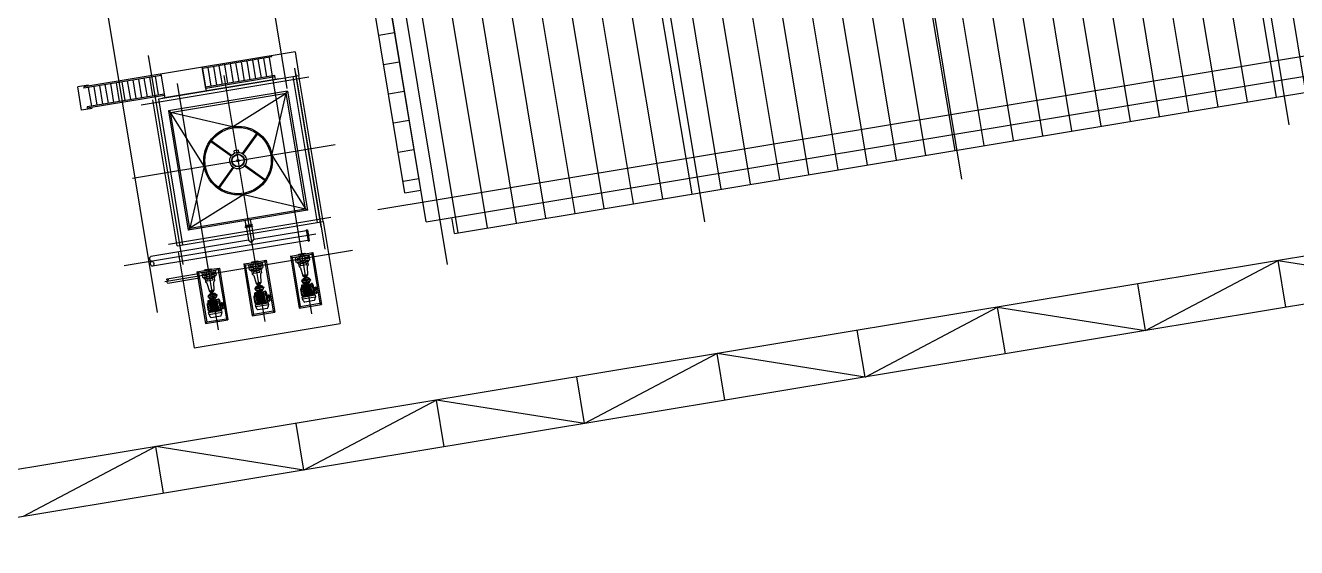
# Model space of a CAD drawing. Header units: millimetres. Extents: x -16232 to 52632, y -3739 to 20678.
# Drawn here: x 20314 to 21050, y 11645 to 11947 of the extents above; entities that cross this region are included whole.
import ezdxf

# ---------------------------------------------------------------- set-up
doc = ezdxf.new("R2010")
doc.units = ezdxf.units.MM
doc.header["$LTSCALE"] = 300
doc.header["$MEASUREMENT"] = 0
doc.layers.add('CINZA-8', color=8, linetype='Continuous')

msp = doc.modelspace()

# ---------------------------------------------------------------- hatches: boundary and pattern name
at = {"layer": 'CINZA-8'}
h = msp.add_hatch(dxfattribs=at)
h.set_pattern_fill('LINE', color=256, scale=5.40113, angle=9.4254, style=0)
h.set_pattern_definition([(9.4254, (21588.958, 13735.794), (-2.80831, 16.91707), [])])
h.paths.add_polyline_path([(20508.214, 12061.748), (20499.073, 12060.23), (20535.019, 11843.692), (20544.16, 11845.209)])

# ---------------------------------------------------------------- linework, layer by layer
for p, q in [((21045.78, 11889.56), (20970.515, 12342.949)), ((21038.416, 11905.721), (20968.768, 12325.275)), ((21055.333, 11908.53), (20985.685, 12328.084)), ((20987.664, 11897.296), (20918.017, 12316.851)), ((21004.581, 11900.105), (20934.934, 12319.659)), ((21021.499, 11902.913), (20951.851, 12322.467)), ((20856.308, 11858.107), (20781.044, 12311.496)), ((20953.83, 11891.68), (20884.182, 12311.234)), ((20970.747, 11894.488), (20901.099, 12314.042)), ((20903.079, 11883.255), (20833.431, 12302.809)), ((20919.996, 11886.063), (20850.348, 12305.617)), ((20936.913, 11888.871), (20867.265, 12308.426)), ((20852.328, 11874.83), (20782.68, 12294.384)), ((20869.245, 11877.638), (20799.597, 12297.192)), ((20886.162, 11880.446), (20816.514, 12300.001)), ((20818.494, 11869.213), (20748.846, 12288.767)), ((20835.411, 11872.022), (20765.763, 12291.576)), ((20465.85, 11910.645), (20403.617, 12285.537)), ((20707.438, 11833.394), (20632.174, 12286.783)), ((20767.742, 11860.788), (20698.095, 12280.343)), ((20784.66, 11863.597), (20715.012, 12283.151)), ((20801.577, 11866.405), (20731.929, 12285.959)), ((20733.908, 11855.172), (20664.26, 12274.726)), ((20750.825, 11857.98), (20681.178, 12277.534)), ((20716.991, 11852.363), (20647.343, 12271.918)), ((20700.074, 11849.555), (20631.944, 12259.969)), ((20390.75, 11780.823), (20315.486, 12234.211)), ((20683.157, 11846.747), (20638.11, 12118.107)), ((20558.568, 11808.681), (20507.904, 12113.876)), ((20649.323, 11841.13), (20604.276, 12112.491)), ((20666.24, 11843.938), (20621.193, 12115.299)), ((20598.572, 11832.705), (20553.525, 12104.066)), ((20615.489, 11835.513), (20570.442, 12106.874)), ((20632.406, 11838.322), (20587.359, 12109.682)), ((20564.738, 11827.089), (20519.69, 12098.449)), ((20581.655, 11829.897), (20536.608, 12101.258)), ((20546.122, 11833.391), (20504.11, 12086.47)), ((20546.303, 11833.421), (20504.291, 12086.5)), ((20533.948, 11850.144), (20498.002, 12066.682)), ((20518.155, 11840.569), (21547.4, 12011.428)), ((20546.122, 11833.391), (21523.252, 11995.599)), ((20562.526, 11826.721), (21509.883, 11983.987)), ((20470.309, 11931.962), (20347.987, 11911.657)), ((20405.602, 11808.641), (20385.49, 11929.8)), ((20456.9, 11928.943), (20416.762, 11922.28)), ((20444.365, 11915.737), (20442.568, 11926.564)), ((20447.591, 11916.273), (20445.794, 11927.1)), ((20450.817, 11916.808), (20449.02, 11927.635)), ((20454.043, 11917.344), (20452.245, 11928.171)), ((20457.268, 11917.879), (20455.471, 11928.706)), ((20456.9, 11928.943), (20456.772, 11929.715)), ((20470.309, 11931.962), (20472.596, 11918.184)), ((20392.612, 11919.064), (20394.899, 11905.287)), ((20418.687, 11910.682), (20416.634, 11923.052)), ((20416.634, 11923.052), (20418.921, 11909.274)), ((20421.785, 11911.989), (20419.988, 11922.816)), ((20425.011, 11912.524), (20423.214, 11923.351)), ((20428.237, 11913.06), (20426.439, 11923.887)), ((20431.462, 11913.595), (20429.665, 11924.422)), ((20434.688, 11914.131), (20432.891, 11924.958)), ((20437.914, 11914.666), (20436.117, 11925.493)), ((20441.14, 11915.202), (20439.342, 11926.029)), ((20456.218, 11922.597), (20479.869, 11780.122)), ((20485.42, 11830.456), (20470.135, 11922.535)), ((20470.587, 11919.814), (20487.548, 11817.638)), ((20350.597, 11912.688), (20344.507, 11911.677)), ((20346.753, 11898.143), (20344.507, 11911.677)), ((20347.987, 11911.657), (20348.115, 11910.885)), ((20392.74, 11918.293), (20348.115, 11910.885)), ((20350.693, 11912.106), (20350.597, 11912.688)), ((20355.828, 11901.04), (20354.031, 11911.867)), ((20359.054, 11901.576), (20357.256, 11912.403)), ((20362.279, 11902.111), (20360.482, 11912.938)), ((20365.505, 11902.647), (20363.708, 11913.474)), ((20368.731, 11903.182), (20366.934, 11914.009)), ((20371.957, 11903.718), (20370.159, 11914.544)), ((20375.182, 11904.253), (20373.385, 11915.08)), ((20378.408, 11904.788), (20376.611, 11915.615)), ((20381.634, 11905.324), (20379.837, 11916.151)), ((20381.211, 11901.276), (20478.269, 11917.388)), ((20384.86, 11905.859), (20383.063, 11916.686)), ((20388.086, 11906.395), (20386.288, 11917.222)), ((20391.311, 11906.93), (20389.514, 11917.757)), ((20391.394, 11904.705), (20472.596, 11918.184)), ((20461.089, 11916.274), (20393.545, 11905.062)), ((20402.084, 11913.61), (20425.787, 11770.815)), ((20458.697, 11918.116), (20418.559, 11911.453)), ((20458.825, 11917.345), (20418.687, 11910.682)), ((20429.151, 11918.104), (20452.801, 11775.629)), ((20459.059, 11915.937), (20458.697, 11918.116)), ((20483.253, 11833.037), (20469.212, 11917.622)), ((20486.637, 11833.599), (20472.596, 11918.184)), ((20394.537, 11907.466), (20349.912, 11900.058)), ((20394.665, 11906.694), (20350.04, 11899.287)), ((20352.602, 11900.505), (20350.805, 11911.332)), ((20405.435, 11820.119), (20391.394, 11904.705)), ((20466.011, 11909.095), (20397.084, 11897.653)), ((20398.267, 11896.806), (20465.164, 11907.911)), ((20434.066, 11888.495), (20465.259, 11907.927)), ((20456.947, 11872.128), (20465.259, 11907.927)), ((20465.164, 11907.911), (20466.011, 11909.095)), ((20476.285, 11840.92), (20465.164, 11907.911)), ((20466.011, 11909.095), (20477.468, 11840.073)), ((21598.105, 11903.725), (20200.27, 11671.677)), ((20352.843, 11899.154), (20346.753, 11898.143)), ((20349.912, 11900.058), (20350.04, 11899.287)), ((20402.051, 11819.558), (20388.01, 11904.143)), ((20397.084, 11897.653), (20408.541, 11828.631)), ((20398.267, 11896.806), (20397.084, 11897.653)), ((20409.388, 11829.815), (20398.267, 11896.806)), ((20417.7, 11865.613), (20398.267, 11896.806)), ((20434.066, 11888.495), (20398.267, 11896.806)), ((20439.889, 11872.93), (20448.273, 11884.651)), ((20440.335, 11872.61), (20448.719, 11884.331)), ((21597.826, 11875.865), (20204.763, 11644.61)), ((20376.237, 11858.731), (20493.461, 11878.19)), ((20433.265, 11871.437), (20421.544, 11879.82)), ((20433.584, 11871.883), (20421.863, 11880.267)), ((20437.627, 11874.908), (20435.085, 11874.486)), ((20437.837, 11873.645), (20437.627, 11874.908)), ((20435.295, 11873.223), (20435.085, 11874.486)), ((20456.947, 11872.128), (20476.38, 11840.935)), ((20417.7, 11865.613), (20409.388, 11829.815)), ((20434.311, 11865.131), (20425.928, 11853.41)), ((20434.758, 11864.812), (20426.374, 11853.091)), ((20441.063, 11865.859), (20452.784, 11857.475)), ((20441.382, 11866.305), (20453.103, 11857.921)), ((20440.581, 11849.247), (20409.388, 11829.815)), ((20440.581, 11849.247), (20476.38, 11840.935)), ((20533.948, 11850.144), (20543.089, 11851.661)), ((20477.468, 11840.073), (20408.541, 11828.631)), ((20409.388, 11829.815), (20476.285, 11840.92)), ((20476.285, 11840.92), (20477.468, 11840.073)), ((20397.084, 11820.471), (20491, 11836.061)), ((20402.051, 11819.558), (20486.637, 11833.599)), ((20442.016, 11831.24), (20441.54, 11834.109)), ((20441.599, 11830.744), (20441.564, 11830.951)), ((20445.596, 11831.407), (20441.599, 11830.744)), ((20441.599, 11830.744), (20445.687, 11830.856)), ((20441.69, 11830.193), (20445.596, 11831.407)), ((20441.69, 11830.193), (20445.687, 11830.856)), ((20445.041, 11831.742), (20444.564, 11834.611)), ((20445.561, 11831.615), (20445.596, 11831.407)), ((20445.687, 11830.856), (20445.722, 11830.649)), ((20486.637, 11833.599), (20496.465, 11774.389)), ((20562.526, 11826.721), (20561.009, 11835.862)), ((20482.309, 11826.275), (20371.483, 11807.878)), ((20409.388, 11829.815), (20408.541, 11828.631)), ((20441.725, 11829.985), (20441.69, 11830.193)), ((20445.722, 11830.649), (20441.725, 11829.985)), ((20442.211, 11830.066), (20443.436, 11822.689)), ((20445.235, 11830.568), (20446.46, 11823.191)), ((20476.877, 11828.24), (20446.46, 11823.191)), ((20476.803, 11828.684), (20477.48, 11828.797)), ((20476.803, 11828.684), (20477.877, 11822.215)), ((20477.142, 11828.741), (20478.215, 11822.271)), ((20477.48, 11828.797), (20478.554, 11822.328)), ((20443.436, 11822.689), (20386.91, 11813.306)), ((20477.803, 11822.659), (20387.837, 11807.725)), ((20395.027, 11798.913), (20503.577, 11816.932)), ((20443.436, 11822.689), (20445.197, 11821.438)), ((20445.197, 11821.438), (20446.46, 11823.191)), ((20477.877, 11822.215), (20478.554, 11822.328)), ((20402.655, 11815.92), (20411.88, 11760.348)), ((20440.59, 11808.98), (20445.056, 11809.721)), ((20440.59, 11808.98), (20445.577, 11778.935)), ((20441.537, 11808.302), (20440.59, 11808.98)), ((20441.537, 11808.302), (20446.355, 11809.102)), ((20443.341, 11808.324), (20446.4, 11808.832)), ((20445.011, 11809.992), (20449.071, 11810.666)), ((20445.011, 11809.992), (20445.067, 11809.653)), ((20445.067, 11809.653), (20449.128, 11810.327)), ((20445.525, 11810.251), (20448.502, 11810.745)), ((20445.525, 11810.251), (20445.553, 11810.082)), ((20446.231, 11809.847), (20446.423, 11808.689)), ((20447.964, 11810.134), (20448.156, 11808.977)), ((20448.087, 11809.39), (20452.905, 11810.19)), ((20448.132, 11809.119), (20451.191, 11809.627)), ((20448.502, 11810.745), (20448.53, 11810.576)), ((20448.788, 11808.394), (20450.429, 11808.666)), ((20449.071, 11810.666), (20449.128, 11810.327)), ((20449.116, 11810.395), (20453.582, 11811.136)), ((20451.191, 11809.627), (20451.64, 11806.92)), ((20452.905, 11810.19), (20453.582, 11811.136)), ((20452.905, 11810.19), (20457.623, 11781.769)), ((20453.582, 11811.136), (20458.57, 11781.092)), ((20467.657, 11813.473), (20472.124, 11814.214)), ((20467.657, 11813.473), (20472.645, 11783.428)), ((20468.604, 11812.796), (20467.657, 11813.473)), ((20468.604, 11812.796), (20473.422, 11813.595)), ((20468.604, 11812.796), (20473.322, 11784.375)), ((20470.409, 11812.817), (20473.467, 11813.325)), ((20470.409, 11812.817), (20470.858, 11810.11)), ((20470.858, 11810.11), (20474.162, 11810.659)), ((20471.399, 11810.2), (20471.483, 11809.693)), ((20473.556, 11810.037), (20471.483, 11809.693)), ((20471.822, 11809.749), (20471.906, 11809.241)), ((20471.844, 11812.221), (20473.081, 11812.426)), ((20477.996, 11810.252), (20471.906, 11809.241)), ((20472.024, 11811.138), (20473.261, 11811.344)), ((20472.079, 11814.485), (20476.139, 11815.159)), ((20472.079, 11814.485), (20472.135, 11814.146)), ((20472.135, 11814.146), (20476.195, 11814.82)), ((20472.337, 11809.313), (20472.658, 11807.377)), ((20472.592, 11814.744), (20475.569, 11815.238)), ((20472.592, 11814.744), (20472.62, 11814.575)), ((20472.677, 11811.803), (20476.691, 11812.469)), ((20473.299, 11814.34), (20473.491, 11813.182)), ((20476.496, 11809.485), (20473.574, 11809)), ((20475.031, 11814.627), (20475.223, 11813.47)), ((20475.155, 11813.883), (20479.973, 11814.683)), ((20475.199, 11813.612), (20478.258, 11814.12)), ((20475.403, 11810.865), (20478.707, 11811.413)), ((20475.569, 11815.238), (20475.597, 11815.069)), ((20475.855, 11812.887), (20477.496, 11813.159)), ((20476.035, 11811.804), (20477.676, 11812.076)), ((20476.139, 11815.159), (20476.195, 11814.82)), ((20478.25, 11810.816), (20476.177, 11810.472)), ((20476.184, 11814.888), (20480.65, 11815.629)), ((20476.894, 11809.168), (20476.926, 11808.67)), ((20477.565, 11810.181), (20477.886, 11808.245)), ((20477.912, 11810.76), (20477.996, 11810.252)), ((20478.166, 11811.323), (20478.25, 11810.816)), ((20478.258, 11814.12), (20478.707, 11811.413)), ((20479.973, 11814.683), (20480.65, 11815.629)), ((20479.973, 11814.683), (20484.69, 11786.262)), ((20480.65, 11815.629), (20485.637, 11785.585)), ((20962.648, 11770.423), (21039.356, 11810.97)), ((21043.85, 11783.902), (21039.356, 11810.97)), ((21039.356, 11810.97), (21125.052, 11797.382)), ((20396.328, 11800.418), (20414.531, 11803.439)), ((20413.523, 11804.487), (20417.989, 11805.228)), ((20413.523, 11804.487), (20418.51, 11774.442)), ((20414.47, 11803.809), (20413.523, 11804.487)), ((20414.47, 11803.809), (20419.288, 11804.609)), ((20414.47, 11803.809), (20419.187, 11775.389)), ((20416.274, 11803.831), (20419.332, 11804.338)), ((20416.274, 11803.831), (20416.723, 11801.124)), ((20416.723, 11801.124), (20420.028, 11801.673)), ((20417.71, 11803.235), (20418.947, 11803.44)), ((20423.862, 11801.266), (20417.771, 11800.255)), ((20417.889, 11802.152), (20419.126, 11802.357)), ((20417.944, 11805.499), (20422.004, 11806.173)), ((20417.944, 11805.499), (20418, 11805.16)), ((20418, 11805.16), (20422.06, 11805.834)), ((20418.457, 11805.758), (20421.435, 11806.252)), ((20418.457, 11805.758), (20418.485, 11805.588)), ((20418.542, 11802.817), (20422.556, 11803.483)), ((20419.164, 11805.353), (20419.356, 11804.196)), ((20420.896, 11805.641), (20421.088, 11804.483)), ((20421.02, 11804.897), (20425.838, 11805.696)), ((20421.065, 11804.626), (20424.123, 11805.134)), ((20421.268, 11801.878), (20424.573, 11802.427)), ((20421.435, 11806.252), (20421.463, 11806.083)), ((20421.72, 11803.9), (20423.362, 11804.173)), ((20421.9, 11802.818), (20423.541, 11803.09)), ((20422.004, 11806.173), (20422.06, 11805.834)), ((20424.116, 11801.83), (20422.043, 11801.485)), ((20422.049, 11805.902), (20426.515, 11806.643)), ((20423.777, 11801.773), (20423.862, 11801.266)), ((20424.031, 11802.337), (20424.116, 11801.83)), ((20424.123, 11805.134), (20424.573, 11802.427)), ((20425.838, 11805.696), (20426.515, 11806.643)), ((20425.838, 11805.696), (20430.556, 11777.276)), ((20426.515, 11806.643), (20431.502, 11776.598)), ((20441.537, 11808.302), (20446.255, 11779.882)), ((20443.341, 11808.324), (20443.791, 11805.617)), ((20443.791, 11805.617), (20447.095, 11806.166)), ((20444.332, 11805.707), (20444.416, 11805.199)), ((20446.489, 11805.544), (20444.416, 11805.199)), ((20444.754, 11805.256), (20444.839, 11804.748)), ((20444.777, 11807.728), (20446.014, 11807.933)), ((20450.929, 11805.759), (20444.839, 11804.748)), ((20444.957, 11806.645), (20446.194, 11806.85)), ((20445.27, 11804.82), (20445.591, 11802.884)), ((20445.591, 11802.884), (20446.074, 11802.683)), ((20445.61, 11807.31), (20449.623, 11807.976)), ((20446.232, 11804.078), (20446.362, 11803.596)), ((20446.385, 11802.292), (20447.779, 11797.587)), ((20449.429, 11804.992), (20446.506, 11804.507)), ((20449.716, 11803.996), (20446.556, 11803.472)), ((20448.335, 11806.372), (20451.64, 11806.92)), ((20448.967, 11807.311), (20450.609, 11807.583)), ((20451.183, 11806.323), (20449.11, 11805.979)), ((20449.827, 11804.675), (20449.859, 11804.176)), ((20450.259, 11802.936), (20450.46, 11798.033)), ((20450.819, 11803.752), (20450.427, 11803.406)), ((20450.498, 11805.687), (20450.819, 11803.752)), ((20450.845, 11806.267), (20450.929, 11805.759)), ((20451.099, 11806.83), (20451.183, 11806.323)), ((20472.658, 11807.377), (20473.142, 11807.176)), ((20473.299, 11808.572), (20473.43, 11808.089)), ((20473.452, 11806.786), (20474.846, 11802.081)), ((20476.783, 11808.489), (20473.623, 11807.965)), ((20477.514, 11802.697), (20474.803, 11802.247)), ((20477.386, 11802.328), (20475.043, 11801.939)), ((20475.369, 11801.994), (20475.453, 11801.486)), ((20477.117, 11801.936), (20475.425, 11801.655)), ((20477.004, 11801.57), (20475.65, 11801.345)), ((20475.921, 11801.39), (20476.04, 11800.674)), ((20476.733, 11801.525), (20476.852, 11800.809)), ((20477.061, 11802.274), (20477.145, 11801.767)), ((20477.327, 11807.429), (20477.528, 11802.526)), ((20477.886, 11808.245), (20477.494, 11807.899)), ((20396.745, 11797.91), (20414.947, 11800.931)), ((20417.265, 11801.214), (20417.349, 11800.706)), ((20419.422, 11801.05), (20417.349, 11800.706)), ((20417.687, 11800.762), (20417.771, 11800.255)), ((20418.202, 11800.327), (20418.524, 11798.391)), ((20418.524, 11798.391), (20419.007, 11798.19)), ((20419.164, 11799.585), (20419.295, 11799.103)), ((20419.317, 11797.799), (20420.711, 11793.094)), ((20422.361, 11800.498), (20419.439, 11800.013)), ((20422.649, 11799.503), (20419.489, 11798.979)), ((20422.76, 11800.182), (20422.792, 11799.683)), ((20423.192, 11798.442), (20423.393, 11793.539)), ((20423.752, 11799.258), (20423.359, 11798.913)), ((20423.43, 11801.194), (20423.752, 11799.258)), ((20447.276, 11794.928), (20446.984, 11794.88)), ((20446.984, 11794.88), (20447.087, 11794.259)), ((20447.38, 11794.307), (20447.087, 11794.259)), ((20451.761, 11795.886), (20447.241, 11795.136)), ((20447.241, 11795.136), (20447.468, 11795.38)), ((20447.241, 11795.136), (20447.276, 11794.928)), ((20451.795, 11795.679), (20447.276, 11794.928)), ((20447.379, 11794.307), (20447.423, 11794.041)), ((20451.897, 11795.057), (20447.38, 11794.307)), ((20447.423, 11794.041), (20447.822, 11793.623)), ((20450.447, 11798.204), (20447.735, 11797.754)), ((20451.697, 11794.263), (20447.822, 11793.623)), ((20450.319, 11797.835), (20447.976, 11797.446)), ((20451.536, 11793.926), (20448.087, 11793.353)), ((20448.302, 11797.5), (20448.386, 11796.993)), ((20450.049, 11797.443), (20448.358, 11797.162)), ((20448.471, 11796.099), (20449.379, 11796.248)), ((20449.936, 11797.077), (20448.583, 11796.852)), ((20448.854, 11796.897), (20448.973, 11796.181)), ((20450.285, 11796.4), (20449.379, 11796.248)), ((20449.666, 11797.032), (20449.785, 11796.316)), ((20449.993, 11797.781), (20450.078, 11797.274)), ((20451.761, 11795.886), (20451.467, 11796.044)), ((20451.747, 11793.961), (20451.536, 11793.926)), ((20451.587, 11793.621), (20451.536, 11793.926)), ((20451.747, 11793.961), (20451.697, 11794.263)), ((20451.943, 11794.791), (20451.7, 11794.267)), ((20451.761, 11795.886), (20451.795, 11795.679)), ((20451.795, 11795.679), (20452.087, 11795.727)), ((20451.897, 11795.057), (20452.19, 11795.106)), ((20451.899, 11795.057), (20451.943, 11794.791)), ((20452.087, 11795.727), (20452.19, 11795.106)), ((20473.734, 11794.123), (20473.776, 11795.002)), ((20474.293, 11790.759), (20473.734, 11794.123)), ((20475.081, 11795.219), (20473.776, 11795.002)), ((20473.843, 11794.141), (20473.885, 11795.02)), ((20474.402, 11790.777), (20473.843, 11794.141)), ((20473.955, 11796.385), (20473.943, 11795.141)), ((20477.419, 11795.718), (20473.943, 11795.141)), ((20473.993, 11794.166), (20474.035, 11795.045)), ((20474.552, 11790.802), (20473.993, 11794.166)), ((20474.051, 11795.159), (20474.069, 11795.051)), ((20474.343, 11799.421), (20474.052, 11799.373)), ((20474.052, 11799.373), (20474.155, 11798.752)), ((20474.077, 11796.406), (20474.065, 11795.161)), ((20474.151, 11794.193), (20474.192, 11795.071)), ((20474.709, 11790.828), (20474.151, 11794.193)), ((20474.447, 11798.8), (20474.155, 11798.752)), ((20477.179, 11797.166), (20474.201, 11796.672)), ((20474.233, 11796.431), (20474.221, 11795.187)), ((20478.828, 11800.379), (20474.309, 11799.629)), ((20474.309, 11799.629), (20474.535, 11799.874)), ((20474.309, 11799.629), (20474.343, 11799.421)), ((20474.646, 11794.493), (20474.321, 11794.439)), ((20478.863, 11800.172), (20474.343, 11799.421)), ((20474.373, 11796.455), (20474.36, 11795.21)), ((20474.446, 11798.8), (20474.49, 11798.534)), ((20478.964, 11799.55), (20474.447, 11798.8)), ((20474.457, 11794.628), (20474.511, 11794.304)), ((20474.49, 11798.534), (20474.89, 11798.116)), ((20478.764, 11798.756), (20474.89, 11798.116)), ((20474.944, 11797.811), (20474.893, 11798.114)), ((20475.742, 11790.128), (20474.902, 11795.189)), ((20474.944, 11797.811), (20475.155, 11797.847)), ((20475.921, 11790.157), (20475.081, 11795.219)), ((20475.264, 11795.361), (20475.109, 11796.406)), ((20478.603, 11798.419), (20475.155, 11797.847)), ((20475.205, 11797.542), (20475.155, 11797.847)), ((20475.205, 11797.542), (20476.93, 11797.828)), ((20475.407, 11795.384), (20475.216, 11796.424)), ((20475.323, 11795.259), (20475.456, 11795.281)), ((20475.323, 11795.259), (20475.743, 11792.728)), ((20475.455, 11794.464), (20475.588, 11794.486)), ((20475.456, 11795.281), (20475.876, 11792.75)), ((20475.539, 11800.592), (20476.446, 11800.741)), ((20475.729, 11795.438), (20475.574, 11796.483)), ((20475.872, 11795.461), (20475.681, 11796.501)), ((20478.259, 11797.457), (20475.791, 11797.047)), ((20475.833, 11795.344), (20475.966, 11795.366)), ((20475.833, 11795.344), (20476.253, 11792.813)), ((20475.965, 11794.548), (20476.098, 11794.571)), ((20475.966, 11795.366), (20476.386, 11792.835)), ((20476.193, 11795.515), (20476.038, 11796.56)), ((20476.336, 11795.538), (20476.145, 11796.578)), ((20476.237, 11797.664), (20476.182, 11797.704)), ((20476.237, 11797.664), (20476.937, 11797.781)), ((20476.343, 11795.428), (20476.476, 11795.45)), ((20476.343, 11795.428), (20476.763, 11792.897)), ((20477.624, 11797.463), (20476.39, 11797.258)), ((20476.39, 11797.258), (20476.408, 11797.15)), ((20476.423, 11797.695), (20476.493, 11797.275)), ((20477.353, 11800.894), (20476.446, 11800.741)), ((20476.475, 11794.633), (20476.608, 11794.655)), ((20476.476, 11795.45), (20476.896, 11792.92)), ((20476.658, 11795.592), (20476.503, 11796.637)), ((20476.801, 11795.616), (20476.61, 11796.655)), ((20476.852, 11795.513), (20476.986, 11795.535)), ((20476.852, 11795.513), (20477.273, 11792.982)), ((20478.654, 11798.114), (20476.93, 11797.828)), ((20477.638, 11797.897), (20476.937, 11797.781)), ((20477.122, 11795.669), (20476.967, 11796.715)), ((20476.984, 11794.718), (20477.118, 11794.74)), ((20476.986, 11795.535), (20477.406, 11793.004)), ((20477.265, 11795.693), (20477.074, 11796.732)), ((20477.179, 11797.166), (20480.156, 11797.661)), ((20477.347, 11795.595), (20477.48, 11795.617)), ((20477.347, 11795.595), (20477.767, 11793.064)), ((20477.573, 11795.744), (20477.417, 11796.789)), ((20477.419, 11795.718), (20480.895, 11796.295)), ((20477.452, 11797.866), (20477.522, 11797.446)), ((20477.479, 11794.8), (20477.612, 11794.822)), ((20477.48, 11795.617), (20477.9, 11793.086)), ((20477.715, 11795.767), (20477.525, 11796.807)), ((20477.642, 11797.355), (20477.624, 11797.463)), ((20477.856, 11795.68), (20477.99, 11795.702)), ((20477.856, 11795.68), (20478.277, 11793.149)), ((20478.037, 11795.821), (20477.882, 11796.866)), ((20477.988, 11794.884), (20478.122, 11794.907)), ((20478.18, 11795.844), (20477.989, 11796.884)), ((20477.99, 11795.702), (20478.41, 11793.171)), ((20478.501, 11795.898), (20478.346, 11796.943)), ((20478.366, 11795.764), (20478.5, 11795.786)), ((20478.366, 11795.764), (20478.786, 11793.233)), ((20478.644, 11795.922), (20478.453, 11796.961)), ((20478.498, 11794.969), (20478.632, 11794.991)), ((20478.5, 11795.786), (20478.92, 11793.256)), ((20478.828, 11800.379), (20478.535, 11800.537)), ((20478.814, 11798.454), (20478.603, 11798.419)), ((20478.654, 11798.114), (20478.603, 11798.419)), ((20478.814, 11798.454), (20478.764, 11798.756)), ((20479.01, 11799.285), (20478.767, 11798.76)), ((20478.966, 11795.975), (20478.811, 11797.021)), ((20478.828, 11800.379), (20478.863, 11800.172)), ((20478.863, 11800.172), (20479.154, 11800.22)), ((20478.876, 11795.849), (20479.01, 11795.871)), ((20478.876, 11795.849), (20479.296, 11793.318)), ((20479.109, 11795.999), (20478.918, 11797.038)), ((20478.964, 11799.55), (20479.257, 11799.599)), ((20478.966, 11799.55), (20479.01, 11799.285)), ((20479.008, 11795.054), (20479.142, 11795.076)), ((20479.01, 11795.871), (20479.43, 11793.34)), ((20479.154, 11800.22), (20479.257, 11799.599)), ((20479.43, 11796.052), (20479.275, 11797.098)), ((20479.377, 11795.932), (20480.809, 11796.17)), ((20479.797, 11793.401), (20479.377, 11795.932)), ((20479.573, 11796.076), (20479.382, 11797.115)), ((20479.509, 11795.137), (20479.662, 11795.162)), ((20479.951, 11793.427), (20479.53, 11795.957)), ((20480.064, 11797.399), (20480.478, 11796.226)), ((20480.493, 11795.464), (20480.168, 11795.41)), ((20480.203, 11797.422), (20480.617, 11796.249)), ((20480.303, 11795.599), (20480.357, 11795.274)), ((20480.693, 11795.279), (20480.352, 11796.094)), ((20480.359, 11797.448), (20480.773, 11796.275)), ((20480.481, 11797.469), (20480.895, 11796.295)), ((20480.866, 11795.307), (20480.525, 11796.122)), ((20481.031, 11795.335), (20480.69, 11796.15)), ((20481.252, 11791.914), (20480.693, 11795.279)), ((20480.787, 11796.277), (20480.805, 11796.169)), ((20481.151, 11795.355), (20480.809, 11796.17)), ((20481.425, 11791.943), (20480.866, 11795.307)), ((20481.589, 11791.97), (20481.031, 11795.335)), ((20481.709, 11791.99), (20481.151, 11795.355)), ((20481.195, 11795.086), (20481.931, 11795.209)), ((20481.87, 11795.581), (20482.238, 11795.642)), ((20482.166, 11793.794), (20481.87, 11795.581)), ((20482.054, 11795.611), (20482.647, 11792.039)), ((20482.238, 11795.642), (20482.534, 11793.856)), ((20482.852, 11795.361), (20482.299, 11795.27)), ((20483.27, 11793.978), (20483.066, 11795.208)), ((20483.27, 11793.978), (20483.475, 11792.748)), ((20962.648, 11770.423), (20958.154, 11797.49)), ((20962.648, 11770.423), (20958.154, 11797.49)), ((20419.821, 11787.399), (20419.808, 11786.155)), ((20423.284, 11786.732), (20419.808, 11786.155)), ((20420.208, 11790.435), (20419.917, 11790.387)), ((20419.917, 11790.387), (20420.02, 11789.765)), ((20419.942, 11787.419), (20419.93, 11786.175)), ((20420.313, 11789.814), (20420.02, 11789.765)), ((20423.044, 11788.18), (20420.066, 11787.686)), ((20420.099, 11787.445), (20420.086, 11786.201)), ((20424.694, 11791.393), (20420.174, 11790.642)), ((20420.174, 11790.642), (20420.4, 11790.887)), ((20420.174, 11790.642), (20420.208, 11790.435)), ((20424.728, 11791.185), (20420.208, 11790.435)), ((20420.238, 11787.468), (20420.225, 11786.224)), ((20420.311, 11789.814), (20420.356, 11789.548)), ((20424.83, 11790.564), (20420.313, 11789.814)), ((20420.356, 11789.548), (20420.755, 11789.13)), ((20423.38, 11793.711), (20420.668, 11793.261)), ((20424.63, 11789.77), (20420.755, 11789.13)), ((20420.809, 11788.825), (20420.759, 11789.128)), ((20420.809, 11788.825), (20421.02, 11788.86)), ((20423.252, 11793.342), (20420.908, 11792.953)), ((20421.13, 11786.374), (20420.975, 11787.42)), ((20424.469, 11789.433), (20421.02, 11788.86)), ((20421.07, 11788.555), (20421.02, 11788.86)), ((20421.07, 11788.555), (20422.795, 11788.842)), ((20421.273, 11786.398), (20421.082, 11787.438)), ((20421.234, 11793.007), (20421.319, 11792.5)), ((20422.982, 11792.95), (20421.29, 11792.669)), ((20421.404, 11791.606), (20422.311, 11791.755)), ((20421.594, 11786.451), (20421.439, 11787.497)), ((20422.869, 11792.583), (20421.516, 11792.359)), ((20421.737, 11786.475), (20421.546, 11787.515)), ((20424.125, 11788.471), (20421.656, 11788.061)), ((20421.786, 11792.404), (20421.905, 11791.688)), ((20422.059, 11786.528), (20421.903, 11787.574)), ((20422.202, 11786.552), (20422.011, 11787.592)), ((20422.102, 11788.678), (20422.047, 11788.718)), ((20422.102, 11788.678), (20422.803, 11788.794)), ((20423.49, 11788.477), (20422.255, 11788.272)), ((20422.255, 11788.272), (20422.273, 11788.163)), ((20422.288, 11788.709), (20422.358, 11788.289)), ((20423.218, 11791.907), (20422.311, 11791.755)), ((20422.523, 11786.606), (20422.368, 11787.651)), ((20422.666, 11786.629), (20422.475, 11787.669)), ((20422.598, 11792.538), (20422.717, 11791.823)), ((20422.718, 11786.527), (20422.851, 11786.549)), ((20424.519, 11789.128), (20422.795, 11788.842)), ((20423.504, 11788.911), (20422.803, 11788.794)), ((20422.988, 11786.683), (20422.832, 11787.728)), ((20422.851, 11786.549), (20423.271, 11784.018)), ((20422.926, 11793.288), (20423.01, 11792.781)), ((20423.131, 11786.706), (20422.94, 11787.746)), ((20423.044, 11788.18), (20426.021, 11788.674)), ((20423.212, 11786.609), (20423.345, 11786.631)), ((20423.212, 11786.609), (20423.632, 11784.078)), ((20423.438, 11786.757), (20423.283, 11787.803)), ((20423.284, 11786.732), (20426.76, 11787.309)), ((20423.317, 11788.88), (20423.387, 11788.459)), ((20423.345, 11786.631), (20423.765, 11784.1)), ((20423.581, 11786.781), (20423.39, 11787.821)), ((20423.508, 11788.368), (20423.49, 11788.477)), ((20423.722, 11786.693), (20423.855, 11786.715)), ((20423.722, 11786.693), (20424.142, 11784.162)), ((20423.902, 11786.835), (20423.747, 11787.88)), ((20424.045, 11786.858), (20423.854, 11787.898)), ((20423.855, 11786.715), (20424.275, 11784.185)), ((20424.367, 11786.912), (20424.212, 11787.957)), ((20424.232, 11786.778), (20424.365, 11786.8)), ((20424.232, 11786.778), (20424.652, 11784.247)), ((20424.51, 11786.935), (20424.319, 11787.975)), ((20424.365, 11786.8), (20424.785, 11784.269)), ((20424.694, 11791.393), (20424.4, 11791.551)), ((20424.68, 11789.468), (20424.469, 11789.433)), ((20424.519, 11789.128), (20424.469, 11789.433)), ((20424.68, 11789.468), (20424.63, 11789.77)), ((20424.875, 11790.298), (20424.632, 11789.774)), ((20424.831, 11786.989), (20424.676, 11788.034)), ((20424.694, 11791.393), (20424.728, 11791.185)), ((20424.728, 11791.185), (20425.019, 11791.234)), ((20424.741, 11786.863), (20424.875, 11786.885)), ((20424.741, 11786.863), (20425.162, 11784.332)), ((20424.974, 11787.012), (20424.783, 11788.052)), ((20424.83, 11790.564), (20425.123, 11790.612)), ((20424.831, 11790.564), (20424.875, 11790.298)), ((20424.875, 11786.885), (20425.295, 11784.354)), ((20425.019, 11791.234), (20425.123, 11790.612)), ((20425.296, 11787.066), (20425.141, 11788.111)), ((20425.242, 11786.946), (20426.675, 11787.183)), ((20425.662, 11784.415), (20425.242, 11786.946)), ((20425.439, 11787.09), (20425.248, 11788.129)), ((20425.816, 11784.44), (20425.396, 11786.971)), ((20425.929, 11788.413), (20426.343, 11787.24)), ((20426.068, 11788.436), (20426.482, 11787.263)), ((20426.169, 11786.613), (20426.223, 11786.288)), ((20426.559, 11786.292), (20426.217, 11787.108)), ((20426.225, 11788.462), (20426.639, 11787.289)), ((20426.346, 11788.482), (20426.76, 11787.309)), ((20426.731, 11786.321), (20426.39, 11787.136)), ((20426.896, 11786.348), (20426.555, 11787.164)), ((20426.652, 11787.291), (20426.67, 11787.183)), ((20427.016, 11786.368), (20426.675, 11787.183)), ((20427.735, 11786.595), (20428.103, 11786.656)), ((20428.031, 11784.808), (20427.735, 11786.595)), ((20427.919, 11786.625), (20428.512, 11783.052)), ((20428.103, 11786.656), (20428.4, 11784.869)), ((20446.667, 11789.63), (20446.709, 11790.509)), ((20447.225, 11786.266), (20446.667, 11789.63)), ((20448.014, 11790.726), (20446.709, 11790.509)), ((20446.776, 11789.648), (20446.818, 11790.527)), ((20447.334, 11786.284), (20446.776, 11789.648)), ((20446.888, 11791.892), (20446.876, 11790.648)), ((20450.352, 11791.225), (20446.876, 11790.648)), ((20446.926, 11789.673), (20446.968, 11790.552)), ((20447.485, 11786.309), (20446.926, 11789.673)), ((20446.984, 11790.666), (20447.002, 11790.558)), ((20447.01, 11791.912), (20446.997, 11790.668)), ((20447.083, 11789.699), (20447.125, 11790.578)), ((20447.642, 11786.335), (20447.083, 11789.699)), ((20450.111, 11792.673), (20447.134, 11792.179)), ((20447.166, 11791.938), (20447.154, 11790.694)), ((20447.579, 11790), (20447.254, 11789.946)), ((20447.305, 11791.961), (20447.293, 11790.717)), ((20447.39, 11790.135), (20447.443, 11789.811)), ((20447.876, 11793.318), (20447.826, 11793.621)), ((20448.675, 11785.634), (20447.835, 11790.696)), ((20447.876, 11793.318), (20448.087, 11793.353)), ((20448.854, 11785.664), (20448.014, 11790.726)), ((20448.197, 11790.867), (20448.042, 11791.913)), ((20448.138, 11793.049), (20448.087, 11793.353)), ((20448.138, 11793.049), (20449.862, 11793.335)), ((20448.34, 11790.891), (20448.149, 11791.931)), ((20448.256, 11790.766), (20448.389, 11790.788)), ((20448.256, 11790.766), (20448.676, 11788.235)), ((20448.388, 11789.971), (20448.521, 11789.993)), ((20448.389, 11790.788), (20448.809, 11788.257)), ((20448.662, 11790.944), (20448.506, 11791.99)), ((20448.804, 11790.968), (20448.614, 11792.008)), ((20449.096, 11785.704), (20448.676, 11788.235)), ((20451.192, 11792.964), (20448.724, 11792.554)), ((20448.765, 11790.85), (20448.899, 11790.873)), ((20448.765, 11790.85), (20449.185, 11788.32)), ((20449.229, 11785.726), (20448.809, 11788.257)), ((20448.897, 11790.055), (20449.031, 11790.077)), ((20448.899, 11790.873), (20449.319, 11788.342)), ((20449.126, 11791.022), (20448.971, 11792.067)), ((20449.269, 11791.045), (20449.078, 11792.085)), ((20449.169, 11793.171), (20449.114, 11793.211)), ((20449.169, 11793.171), (20449.87, 11793.288)), ((20449.606, 11785.789), (20449.185, 11788.32)), ((20449.275, 11790.935), (20449.409, 11790.957)), ((20449.275, 11790.935), (20449.695, 11788.404)), ((20449.739, 11785.811), (20449.319, 11788.342)), ((20450.557, 11792.97), (20449.323, 11792.765)), ((20449.323, 11792.765), (20449.341, 11792.656)), ((20449.356, 11793.202), (20449.426, 11792.782)), ((20449.407, 11790.14), (20449.541, 11790.162)), ((20449.409, 11790.957), (20449.829, 11788.426)), ((20449.591, 11791.099), (20449.435, 11792.144)), ((20449.474, 11786.584), (20449.607, 11786.606)), ((20449.733, 11791.122), (20449.543, 11792.162)), ((20450.115, 11785.874), (20449.695, 11788.404)), ((20449.785, 11791.02), (20449.918, 11791.042)), ((20449.785, 11791.02), (20450.205, 11788.489)), ((20450.249, 11785.896), (20449.829, 11788.426)), ((20451.587, 11793.621), (20449.862, 11793.335)), ((20450.571, 11793.404), (20449.87, 11793.288)), ((20450.055, 11791.176), (20449.9, 11792.221)), ((20449.917, 11790.225), (20450.05, 11790.247)), ((20449.918, 11791.042), (20450.339, 11788.511)), ((20449.983, 11786.669), (20450.117, 11786.691)), ((20450.198, 11791.2), (20450.007, 11792.239)), ((20450.111, 11792.673), (20453.089, 11793.167)), ((20450.625, 11785.958), (20450.205, 11788.489)), ((20450.279, 11791.102), (20450.413, 11791.124)), ((20450.279, 11791.102), (20450.699, 11788.571)), ((20450.759, 11785.98), (20450.339, 11788.511)), ((20450.505, 11791.251), (20450.35, 11792.296)), ((20450.352, 11791.225), (20453.828, 11791.802)), ((20450.384, 11793.373), (20450.454, 11792.953)), ((20450.411, 11790.307), (20450.545, 11790.329)), ((20450.413, 11791.124), (20450.833, 11788.593)), ((20450.648, 11791.274), (20450.457, 11792.314)), ((20450.493, 11786.753), (20450.627, 11786.775)), ((20450.575, 11792.861), (20450.557, 11792.97)), ((20451.119, 11786.04), (20450.699, 11788.571)), ((20450.789, 11791.186), (20450.922, 11791.209)), ((20450.789, 11791.186), (20451.209, 11788.656)), ((20450.97, 11791.328), (20450.814, 11792.373)), ((20451.253, 11786.062), (20450.833, 11788.593)), ((20450.921, 11790.391), (20451.054, 11790.413)), ((20451.113, 11791.351), (20450.922, 11792.391)), ((20450.922, 11791.209), (20451.343, 11788.678)), ((20450.987, 11786.835), (20451.121, 11786.857)), ((20451.629, 11786.125), (20451.209, 11788.656)), ((20451.434, 11791.405), (20451.279, 11792.45)), ((20451.299, 11791.271), (20451.432, 11791.293)), ((20451.299, 11791.271), (20451.719, 11788.74)), ((20451.763, 11786.147), (20451.343, 11788.678)), ((20451.577, 11791.428), (20451.386, 11792.468)), ((20451.431, 11790.476), (20451.564, 11790.498)), ((20451.432, 11791.293), (20451.852, 11788.762)), ((20451.497, 11786.92), (20451.631, 11786.942)), ((20452.139, 11786.209), (20451.719, 11788.74)), ((20451.899, 11791.482), (20451.743, 11792.527)), ((20451.809, 11791.356), (20451.942, 11791.378)), ((20451.809, 11791.356), (20452.229, 11788.825)), ((20452.042, 11791.506), (20451.851, 11792.545)), ((20452.273, 11786.232), (20451.852, 11788.762)), ((20451.941, 11790.561), (20452.074, 11790.583)), ((20451.942, 11791.378), (20452.362, 11788.847)), ((20452.007, 11787.005), (20452.141, 11787.027)), ((20452.363, 11791.559), (20452.208, 11792.605)), ((20452.649, 11786.294), (20452.229, 11788.825)), ((20452.309, 11791.439), (20453.742, 11791.677)), ((20452.73, 11788.908), (20452.309, 11791.439)), ((20452.506, 11791.583), (20452.315, 11792.622)), ((20452.782, 11786.316), (20452.362, 11788.847)), ((20452.441, 11790.644), (20452.595, 11790.669)), ((20452.883, 11788.933), (20452.463, 11791.464)), ((20452.517, 11787.089), (20452.65, 11787.111)), ((20452.73, 11788.908), (20453.15, 11786.377)), ((20452.883, 11788.933), (20453.303, 11786.403)), ((20452.997, 11792.906), (20453.41, 11791.733)), ((20453.018, 11787.172), (20453.171, 11787.198)), ((20453.425, 11790.97), (20453.101, 11790.917)), ((20453.136, 11792.929), (20453.549, 11791.756)), ((20453.15, 11786.377), (20454.582, 11786.615)), ((20453.236, 11791.106), (20453.29, 11790.781)), ((20453.626, 11790.785), (20453.285, 11791.601)), ((20453.292, 11792.955), (20453.706, 11791.782)), ((20453.414, 11792.975), (20453.828, 11791.802)), ((20453.799, 11790.814), (20453.457, 11791.629)), ((20453.964, 11790.842), (20453.622, 11791.657)), ((20454.185, 11787.421), (20453.626, 11790.785)), ((20453.719, 11791.784), (20453.737, 11791.676)), ((20454.054, 11787.181), (20453.73, 11787.127)), ((20454.083, 11790.861), (20453.742, 11791.677)), ((20454.357, 11787.449), (20453.799, 11790.814)), ((20453.865, 11787.316), (20453.919, 11786.992)), ((20454.522, 11787.477), (20453.964, 11790.842)), ((20454.642, 11787.497), (20454.083, 11790.861)), ((20454.185, 11787.421), (20454.125, 11786.539)), ((20454.128, 11790.593), (20454.864, 11790.716)), ((20454.357, 11787.449), (20454.297, 11786.568)), ((20454.443, 11786.481), (20454.425, 11786.589)), ((20454.522, 11787.477), (20454.462, 11786.595)), ((20454.642, 11787.497), (20454.582, 11786.615)), ((20454.597, 11787.765), (20455.334, 11787.887)), ((20454.802, 11791.088), (20455.17, 11791.149)), ((20455.099, 11789.301), (20454.802, 11791.088)), ((20454.986, 11791.118), (20455.579, 11787.545)), ((20455.099, 11789.301), (20455.395, 11787.515)), ((20455.17, 11791.149), (20455.467, 11789.362)), ((20455.784, 11790.868), (20455.232, 11790.777)), ((20455.395, 11787.515), (20455.763, 11787.576)), ((20455.763, 11787.576), (20455.467, 11789.362)), ((20456.254, 11788.04), (20455.702, 11787.948)), ((20456.203, 11789.485), (20455.999, 11790.715)), ((20456.203, 11789.485), (20456.407, 11788.254)), ((20474.293, 11790.759), (20474.616, 11789.941)), ((20474.402, 11790.777), (20474.725, 11789.959)), ((20474.451, 11789.802), (20481.868, 11791.033)), ((20474.659, 11788.551), (20474.451, 11789.802)), ((20474.552, 11790.802), (20474.875, 11789.984)), ((20475.921, 11790.157), (20474.616, 11789.941)), ((20482.076, 11789.783), (20474.659, 11788.551)), ((20474.709, 11790.828), (20475.033, 11790.01)), ((20474.809, 11789.861), (20474.791, 11789.97)), ((20475.275, 11790.704), (20474.95, 11790.65)), ((20475.086, 11790.839), (20475.14, 11790.514)), ((20476.163, 11790.197), (20475.743, 11792.728)), ((20476.296, 11790.22), (20475.876, 11792.75)), ((20481.46, 11787.753), (20475.898, 11786.83)), ((20476.031, 11790.993), (20476.164, 11791.015)), ((20476.163, 11790.197), (20476.296, 11790.22)), ((20476.673, 11790.282), (20476.253, 11792.813)), ((20476.806, 11790.304), (20476.386, 11792.835)), ((20476.541, 11791.077), (20476.674, 11791.099)), ((20476.673, 11790.282), (20476.806, 11790.304)), ((20477.183, 11790.367), (20476.763, 11792.897)), ((20477.316, 11790.389), (20476.896, 11792.92)), ((20477.051, 11791.162), (20477.184, 11791.184)), ((20477.183, 11790.367), (20477.316, 11790.389)), ((20477.693, 11790.451), (20477.273, 11792.982)), ((20477.826, 11790.473), (20477.406, 11793.004)), ((20477.561, 11791.246), (20477.694, 11791.269)), ((20477.693, 11790.451), (20477.826, 11790.473)), ((20478.187, 11790.533), (20477.767, 11793.064)), ((20478.32, 11790.555), (20477.9, 11793.086)), ((20478.055, 11791.328), (20478.188, 11791.351)), ((20478.187, 11790.533), (20478.32, 11790.555)), ((20478.697, 11790.618), (20478.277, 11793.149)), ((20478.83, 11790.64), (20478.41, 11793.171)), ((20478.565, 11791.413), (20478.698, 11791.435)), ((20478.697, 11790.618), (20478.83, 11790.64)), ((20479.207, 11790.703), (20478.786, 11793.233)), ((20479.34, 11790.725), (20478.92, 11793.256)), ((20479.075, 11791.498), (20479.208, 11791.52)), ((20479.207, 11790.703), (20479.34, 11790.725)), ((20479.716, 11790.787), (20479.296, 11793.318)), ((20479.85, 11790.809), (20479.43, 11793.34)), ((20479.584, 11791.582), (20479.718, 11791.605)), ((20479.716, 11790.787), (20479.85, 11790.809)), ((20479.797, 11793.401), (20480.217, 11790.87)), ((20479.951, 11793.427), (20480.371, 11790.896)), ((20480.085, 11791.665), (20480.239, 11791.691)), ((20480.217, 11790.87), (20481.649, 11791.108)), ((20481.122, 11791.674), (20480.797, 11791.62)), ((20480.932, 11791.81), (20480.986, 11791.485)), ((20481.252, 11791.914), (20481.192, 11791.032)), ((20481.425, 11791.943), (20481.365, 11791.061)), ((20481.511, 11790.974), (20481.493, 11791.082)), ((20481.589, 11791.97), (20481.53, 11791.088)), ((20481.709, 11791.99), (20481.649, 11791.108)), ((20481.665, 11792.258), (20482.401, 11792.38)), ((20481.868, 11791.033), (20482.076, 11789.783)), ((20482.166, 11793.794), (20482.463, 11792.008)), ((20482.463, 11792.008), (20482.831, 11792.069)), ((20482.831, 11792.069), (20482.534, 11793.856)), ((20483.321, 11792.533), (20482.769, 11792.441)), ((20419.599, 11785.137), (20419.641, 11786.016)), ((20420.158, 11781.772), (20419.599, 11785.137)), ((20420.946, 11786.233), (20419.641, 11786.016)), ((20419.708, 11785.155), (20419.75, 11786.034)), ((20420.267, 11781.791), (20419.708, 11785.155)), ((20419.859, 11785.18), (20419.901, 11786.059)), ((20420.417, 11781.816), (20419.859, 11785.18)), ((20419.916, 11786.173), (20419.934, 11786.065)), ((20420.016, 11785.206), (20420.058, 11786.085)), ((20420.574, 11781.842), (20420.016, 11785.206)), ((20420.158, 11781.772), (20420.482, 11780.954)), ((20420.512, 11785.507), (20420.187, 11785.453)), ((20420.267, 11781.791), (20420.591, 11780.972)), ((20420.317, 11780.816), (20427.733, 11782.047)), ((20420.524, 11779.565), (20420.317, 11780.816)), ((20420.322, 11785.642), (20420.376, 11785.317)), ((20420.417, 11781.816), (20420.741, 11780.997)), ((20421.786, 11781.171), (20420.482, 11780.954)), ((20427.941, 11780.796), (20420.524, 11779.565)), ((20420.574, 11781.842), (20420.898, 11781.023)), ((20420.674, 11780.875), (20420.656, 11780.983)), ((20421.608, 11781.141), (20420.768, 11786.203)), ((20421.141, 11781.717), (20420.816, 11781.663)), ((20421.786, 11781.171), (20420.946, 11786.233)), ((20420.951, 11781.853), (20421.005, 11781.528)), ((20421.188, 11786.273), (20421.322, 11786.295)), ((20421.188, 11786.273), (20421.608, 11783.742)), ((20421.32, 11785.478), (20421.454, 11785.5)), ((20421.322, 11786.295), (20421.742, 11783.764)), ((20422.028, 11781.211), (20421.608, 11783.742)), ((20421.698, 11786.357), (20421.831, 11786.379)), ((20421.698, 11786.357), (20422.118, 11783.827)), ((20422.162, 11781.233), (20421.742, 11783.764)), ((20421.83, 11785.562), (20421.963, 11785.584)), ((20421.831, 11786.379), (20422.251, 11783.849)), ((20421.896, 11782.006), (20422.03, 11782.028)), ((20422.028, 11781.211), (20422.162, 11781.233)), ((20422.538, 11781.296), (20422.118, 11783.827)), ((20422.208, 11786.442), (20422.341, 11786.464)), ((20422.208, 11786.442), (20422.628, 11783.911)), ((20422.672, 11781.318), (20422.251, 11783.849)), ((20422.34, 11785.647), (20422.473, 11785.669)), ((20422.341, 11786.464), (20422.761, 11783.933)), ((20422.406, 11782.091), (20422.54, 11782.113)), ((20422.538, 11781.296), (20422.672, 11781.318)), ((20423.048, 11781.38), (20422.628, 11783.911)), ((20422.718, 11786.527), (20423.138, 11783.996)), ((20423.181, 11781.403), (20422.761, 11783.933)), ((20422.85, 11785.731), (20422.983, 11785.754)), ((20422.916, 11782.176), (20423.049, 11782.198)), ((20423.048, 11781.38), (20423.181, 11781.403)), ((20423.558, 11781.465), (20423.138, 11783.996)), ((20423.691, 11781.487), (20423.271, 11784.018)), ((20423.344, 11785.814), (20423.477, 11785.836)), ((20423.426, 11782.26), (20423.559, 11782.282)), ((20423.558, 11781.465), (20423.691, 11781.487)), ((20424.052, 11781.547), (20423.632, 11784.078)), ((20424.185, 11781.569), (20423.765, 11784.1)), ((20423.854, 11785.898), (20423.987, 11785.92)), ((20423.92, 11782.342), (20424.053, 11782.364)), ((20424.052, 11781.547), (20424.185, 11781.569)), ((20424.562, 11781.632), (20424.142, 11784.162)), ((20424.695, 11781.654), (20424.275, 11784.185)), ((20424.364, 11785.983), (20424.497, 11786.005)), ((20424.43, 11782.427), (20424.563, 11782.449)), ((20424.562, 11781.632), (20424.695, 11781.654)), ((20425.072, 11781.716), (20424.652, 11784.247)), ((20425.205, 11781.738), (20424.785, 11784.269)), ((20424.873, 11786.067), (20425.007, 11786.09)), ((20424.94, 11782.511), (20425.073, 11782.534)), ((20425.072, 11781.716), (20425.205, 11781.738)), ((20425.582, 11781.801), (20425.162, 11784.332)), ((20425.715, 11781.823), (20425.295, 11784.354)), ((20425.374, 11786.151), (20425.528, 11786.176)), ((20425.45, 11782.596), (20425.583, 11782.618)), ((20425.582, 11781.801), (20425.715, 11781.823)), ((20425.662, 11784.415), (20426.082, 11781.884)), ((20425.816, 11784.44), (20426.236, 11781.91)), ((20425.95, 11782.679), (20426.104, 11782.705)), ((20426.358, 11786.477), (20426.033, 11786.423)), ((20426.082, 11781.884), (20427.515, 11782.122)), ((20427.117, 11782.928), (20426.559, 11786.292)), ((20426.987, 11782.688), (20426.662, 11782.634)), ((20427.29, 11782.956), (20426.731, 11786.321)), ((20426.798, 11782.823), (20426.852, 11782.499)), ((20427.455, 11782.984), (20426.896, 11786.348)), ((20427.574, 11783.004), (20427.016, 11786.368)), ((20427.117, 11782.928), (20427.058, 11782.046)), ((20427.06, 11786.1), (20427.797, 11786.222)), ((20427.29, 11782.956), (20427.23, 11782.075)), ((20427.376, 11781.988), (20427.358, 11782.096)), ((20427.455, 11782.984), (20427.395, 11782.102)), ((20427.574, 11783.004), (20427.515, 11782.122)), ((20427.53, 11783.272), (20428.266, 11783.394)), ((20427.733, 11782.047), (20427.941, 11780.796)), ((20428.031, 11784.808), (20428.328, 11783.022)), ((20428.717, 11786.375), (20428.165, 11786.284)), ((20428.328, 11783.022), (20428.696, 11783.083)), ((20428.696, 11783.083), (20428.4, 11784.869)), ((20429.186, 11783.547), (20428.634, 11783.455)), ((20429.136, 11784.991), (20428.932, 11786.222)), ((20429.136, 11784.991), (20429.34, 11783.761)), ((20445.577, 11778.935), (20458.57, 11781.092)), ((20446.255, 11779.882), (20445.577, 11778.935)), ((20446.255, 11779.882), (20457.623, 11781.769)), ((20447.225, 11786.266), (20447.549, 11785.447)), ((20447.334, 11786.284), (20447.658, 11785.466)), ((20447.384, 11785.309), (20454.801, 11786.54)), ((20447.592, 11784.058), (20447.384, 11785.309)), ((20447.485, 11786.309), (20447.808, 11785.491)), ((20448.854, 11785.664), (20447.549, 11785.447)), ((20455.008, 11785.289), (20447.592, 11784.058)), ((20447.642, 11786.335), (20447.965, 11785.517)), ((20447.741, 11785.368), (20447.723, 11785.476)), ((20448.208, 11786.21), (20447.883, 11786.157)), ((20448.019, 11786.346), (20448.073, 11786.021)), ((20454.393, 11783.26), (20448.83, 11782.336)), ((20448.964, 11786.499), (20449.097, 11786.522)), ((20449.096, 11785.704), (20449.229, 11785.726)), ((20449.606, 11785.789), (20449.739, 11785.811)), ((20450.115, 11785.874), (20450.249, 11785.896)), ((20450.625, 11785.958), (20450.759, 11785.98)), ((20451.119, 11786.04), (20451.253, 11786.062)), ((20451.629, 11786.125), (20451.763, 11786.147)), ((20452.139, 11786.209), (20452.273, 11786.232)), ((20452.649, 11786.294), (20452.782, 11786.316)), ((20454.801, 11786.54), (20455.008, 11785.289)), ((20457.623, 11781.769), (20458.57, 11781.092)), ((20472.645, 11783.428), (20485.637, 11785.585)), ((20473.322, 11784.375), (20472.645, 11783.428)), ((20473.322, 11784.375), (20484.69, 11786.262)), ((20484.69, 11786.262), (20485.637, 11785.585)), ((20800.244, 11743.463), (20876.952, 11784.01)), ((20881.446, 11756.943), (20876.952, 11784.01)), ((20876.952, 11784.01), (20962.648, 11770.423)), ((20411.88, 11760.348), (20496.465, 11774.389)), ((20418.51, 11774.442), (20431.502, 11776.598)), ((20419.187, 11775.389), (20418.51, 11774.442)), ((20419.187, 11775.389), (20430.556, 11777.276)), ((20427.325, 11778.767), (20421.763, 11777.843)), ((20430.556, 11777.276), (20431.502, 11776.598)), ((20800.244, 11743.463), (20795.751, 11770.53)), ((20714.549, 11757.05), (20637.84, 11716.503)), ((20719.042, 11729.983), (20714.549, 11757.05)), ((20800.244, 11743.463), (20714.549, 11757.05)), ((20637.84, 11716.503), (20633.347, 11743.57)), ((20637.84, 11716.503), (20633.347, 11743.57)), ((20552.145, 11730.09), (20475.436, 11689.543)), ((20556.638, 11703.023), (20552.145, 11730.09)), ((20637.84, 11716.503), (20552.145, 11730.09)), ((20475.436, 11689.543), (20470.943, 11716.61)), ((20389.741, 11703.131), (20313.032, 11662.583)), ((20394.234, 11676.063), (20389.741, 11703.131)), ((20475.436, 11689.543), (20389.741, 11703.131))]:
    msp.add_line(p, q, dxfattribs=at)
msp.add_lwpolyline([(20445.561, 11831.615), (20445.527, 11831.823), (20441.53, 11831.159), (20441.564, 11830.951)], close=True, dxfattribs=at)
for centre, radius in [((20437.323, 11868.871), 19.892), ((20437.323, 11868.871), 19.206), ((20437.323, 11868.871), 4.802), ((20437.323, 11868.871), 3.69), ((20437.323, 11868.871), 3.485), ((20437.323, 11868.871), 0.617), ((20447.491, 11807.622), 1.509), ((20474.558, 11812.115), 1.509), ((20474.558, 11812.115), 0.439), ((20420.423, 11803.129), 1.509), ((20420.423, 11803.129), 0.439), ((20447.491, 11807.622), 0.439)]:
    msp.add_circle(centre, radius, dxfattribs=at)
for centre, radius, start, end in [((20450.519, 11808.125), 0.549, 279.425052, 99.425052), ((20471.934, 11811.68), 0.549, 99.425052, 279.425052), ((20473.63, 11808.661), 0.343, 99.425052, 195.170034), ((20476.552, 11809.146), 0.343, 3.680013, 99.425052), ((20476.755, 11808.659), 0.171, 279.425052, 3.680013), ((20477.586, 11812.618), 0.549, 279.425052, 99.425052), ((20417.799, 11802.693), 0.549, 99.425052, 279.425052), ((20423.451, 11803.631), 0.549, 279.425052, 99.425052), ((20444.867, 11807.186), 0.549, 99.425052, 279.425052), ((20445.877, 11802.208), 0.514, 9.425053, 67.471721), ((20446.563, 11804.168), 0.343, 99.425052, 195.170034), ((20446.528, 11803.641), 0.171, 195.170034, 279.425052), ((20449.485, 11804.653), 0.343, 3.680013, 99.425052), ((20449.688, 11804.165), 0.171, 279.425052, 3.680013), ((20450.767, 11803.02), 0.514, 131.378386, 189.425053), ((20472.944, 11806.701), 0.514, 9.425053, 67.471721), ((20473.595, 11808.134), 0.171, 195.170034, 279.425052), ((20475.015, 11802.109), 0.171, 189.425053, 279.425052), ((20475.622, 11801.514), 0.171, 189.425053, 279.425052), ((20476.976, 11801.739), 0.171, 279.425052, 9.425053), ((20477.834, 11807.513), 0.514, 131.378386, 189.425053), ((20477.358, 11802.498), 0.171, 279.425052, 9.425053), ((20418.81, 11797.715), 0.514, 9.425053, 67.471721), ((20419.495, 11799.675), 0.343, 99.425052, 195.170034), ((20419.461, 11799.148), 0.171, 195.170034, 279.425052), ((20422.417, 11800.16), 0.343, 3.680013, 99.425052), ((20422.621, 11799.672), 0.171, 279.425052, 3.680013), ((20423.699, 11798.527), 0.514, 131.378386, 189.425053), ((20448.692, 11794.731), 1.386, 99.177218, 152.060051), ((20447.948, 11797.616), 0.171, 189.425053, 279.425052), ((20448.555, 11797.021), 0.171, 189.425053, 279.425052), ((20449.908, 11797.246), 0.171, 279.425052, 9.425053), ((20450.518, 11795.034), 1.386, 46.790018, 99.672909), ((20450.291, 11798.005), 0.171, 279.425052, 9.425053), ((20474.249, 11796.382), 0.294, 99.425052, 179.425052), ((20474.371, 11796.403), 0.294, 99.425052, 179.425052), ((20474.527, 11796.429), 0.294, 99.425052, 179.425052), ((20474.666, 11796.452), 0.294, 99.425052, 179.425052), ((20475.76, 11799.224), 1.386, 99.177218, 152.060051), ((20475.165, 11796.404), 0.0554, 20.789911, 178.060184), ((20475.629, 11796.481), 0.0554, 20.789911, 178.060184), ((20475.809, 11796.939), 0.11, 99.425052, 189.425053), ((20476.094, 11796.558), 0.0554, 20.789911, 178.060184), ((20476.558, 11796.636), 0.0554, 20.789911, 178.060184), ((20477.023, 11796.713), 0.0554, 20.789911, 178.060184), ((20477.586, 11799.527), 1.386, 46.790018, 99.672909), ((20477.473, 11796.787), 0.0554, 20.789911, 178.060184), ((20477.937, 11796.864), 0.0554, 20.789911, 178.060184), ((20478.277, 11797.349), 0.11, 9.425053, 99.425052), ((20478.402, 11796.942), 0.0554, 20.789911, 178.060184), ((20478.866, 11797.019), 0.0554, 20.789911, 178.060184), ((20479.331, 11797.096), 0.0554, 20.789911, 178.060184), ((20479.787, 11797.302), 0.294, 19.425075, 99.425052), ((20479.926, 11797.325), 0.294, 19.425075, 99.425052), ((20480.083, 11797.351), 0.294, 19.425075, 99.425052), ((20480.204, 11797.371), 0.294, 19.425075, 99.425052), ((20482.882, 11795.177), 0.187, 9.425053, 99.425052), ((20420.114, 11787.396), 0.294, 99.425052, 179.425052), ((20420.236, 11787.416), 0.294, 99.425052, 179.425052), ((20420.392, 11787.442), 0.294, 99.425052, 179.425052), ((20420.531, 11787.465), 0.294, 99.425052, 179.425052), ((20421.625, 11790.238), 1.386, 99.177218, 152.060051), ((20420.88, 11793.122), 0.171, 189.425053, 279.425052), ((20421.03, 11787.418), 0.0554, 20.789911, 178.060184), ((20421.488, 11792.528), 0.171, 189.425053, 279.425052), ((20421.494, 11787.495), 0.0554, 20.789911, 178.060184), ((20421.674, 11787.953), 0.11, 99.425052, 189.425053), ((20421.959, 11787.572), 0.0554, 20.789911, 178.060184), ((20422.423, 11787.649), 0.0554, 20.789911, 178.060184), ((20422.888, 11787.726), 0.0554, 20.789911, 178.060184), ((20422.841, 11792.753), 0.171, 279.425052, 9.425053), ((20423.451, 11790.541), 1.386, 46.790018, 99.672909), ((20423.224, 11793.511), 0.171, 279.425052, 9.425053), ((20423.338, 11787.801), 0.0554, 20.789911, 178.060184), ((20423.802, 11787.878), 0.0554, 20.789911, 178.060184), ((20424.143, 11788.362), 0.11, 9.425053, 99.425052), ((20424.267, 11787.955), 0.0554, 20.789911, 178.060184), ((20424.731, 11788.032), 0.0554, 20.789911, 178.060184), ((20425.196, 11788.11), 0.0554, 20.789911, 178.060184), ((20425.652, 11788.315), 0.294, 19.425075, 99.425052), ((20425.791, 11788.339), 0.294, 19.425075, 99.425052), ((20425.948, 11788.364), 0.294, 19.425075, 99.425052), ((20426.07, 11788.385), 0.294, 19.425075, 99.425052), ((20447.182, 11791.889), 0.294, 99.425052, 179.425052), ((20447.303, 11791.909), 0.294, 99.425052, 179.425052), ((20447.46, 11791.935), 0.294, 99.425052, 179.425052), ((20447.599, 11791.958), 0.294, 99.425052, 179.425052), ((20448.097, 11791.911), 0.0554, 20.789911, 178.060184), ((20448.562, 11791.988), 0.0554, 20.789911, 178.060184), ((20448.742, 11792.446), 0.11, 99.425052, 189.425053), ((20449.026, 11792.065), 0.0554, 20.789911, 178.060184), ((20449.491, 11792.142), 0.0554, 20.789911, 178.060184), ((20449.955, 11792.22), 0.0554, 20.789911, 178.060184), ((20450.405, 11792.294), 0.0554, 20.789911, 178.060184), ((20450.87, 11792.371), 0.0554, 20.789911, 178.060184), ((20451.21, 11792.856), 0.11, 9.425053, 99.425052), ((20451.334, 11792.448), 0.0554, 20.789911, 178.060184), ((20451.799, 11792.526), 0.0554, 20.789911, 178.060184), ((20452.263, 11792.603), 0.0554, 20.789911, 178.060184), ((20452.72, 11792.809), 0.294, 19.425075, 99.425052), ((20452.859, 11792.832), 0.294, 19.425075, 99.425052), ((20453.015, 11792.858), 0.294, 19.425075, 99.425052), ((20453.137, 11792.878), 0.294, 19.425075, 99.425052), ((20455.815, 11790.684), 0.187, 9.425053, 99.425052), ((20456.223, 11788.224), 0.187, 279.425052, 9.425053), ((20478.206, 11789.796), 3.759, 199.337956, 232.111875), ((20478.317, 11789.815), 3.759, 326.738242, 359.512155), ((20483.291, 11792.717), 0.187, 279.425052, 9.425053), ((20424.071, 11780.81), 3.759, 199.337956, 232.111875), ((20424.182, 11780.828), 3.759, 326.738242, 359.512155), ((20428.747, 11786.191), 0.187, 9.425053, 99.425052), ((20429.156, 11783.731), 0.187, 279.425052, 9.425053), ((20451.139, 11785.303), 3.759, 199.337956, 232.111875), ((20451.249, 11785.321), 3.759, 326.738242, 359.512155)]:
    msp.add_arc(centre, radius, start, end, dxfattribs=at)
at = {"layer": 'CINZA-8', "extrusion": (0, 0, -1)}
for centre, major_axis, ratio in [((20387.142, 11811.911), (-0.232, 1.395), 0.6503691), ((20396.641, 11798.537), (-0.104, 0.627), 0.5699446)]:
    msp.add_ellipse(centre, major_axis=major_axis, ratio=ratio, start_param=3.1415927, end_param=6.2831853, dxfattribs=at)
at = {"layer": 'CINZA-8'}
for centre, major_axis, ratio in [((20387.605, 11809.12), (0.232, -1.395), 0.6503691), ((20396.432, 11799.791), (-0.104, 0.627), 0.5699446)]:
    msp.add_ellipse(centre, major_axis=major_axis, ratio=ratio, dxfattribs=at)

doc.saveas('drawing.dxf')
